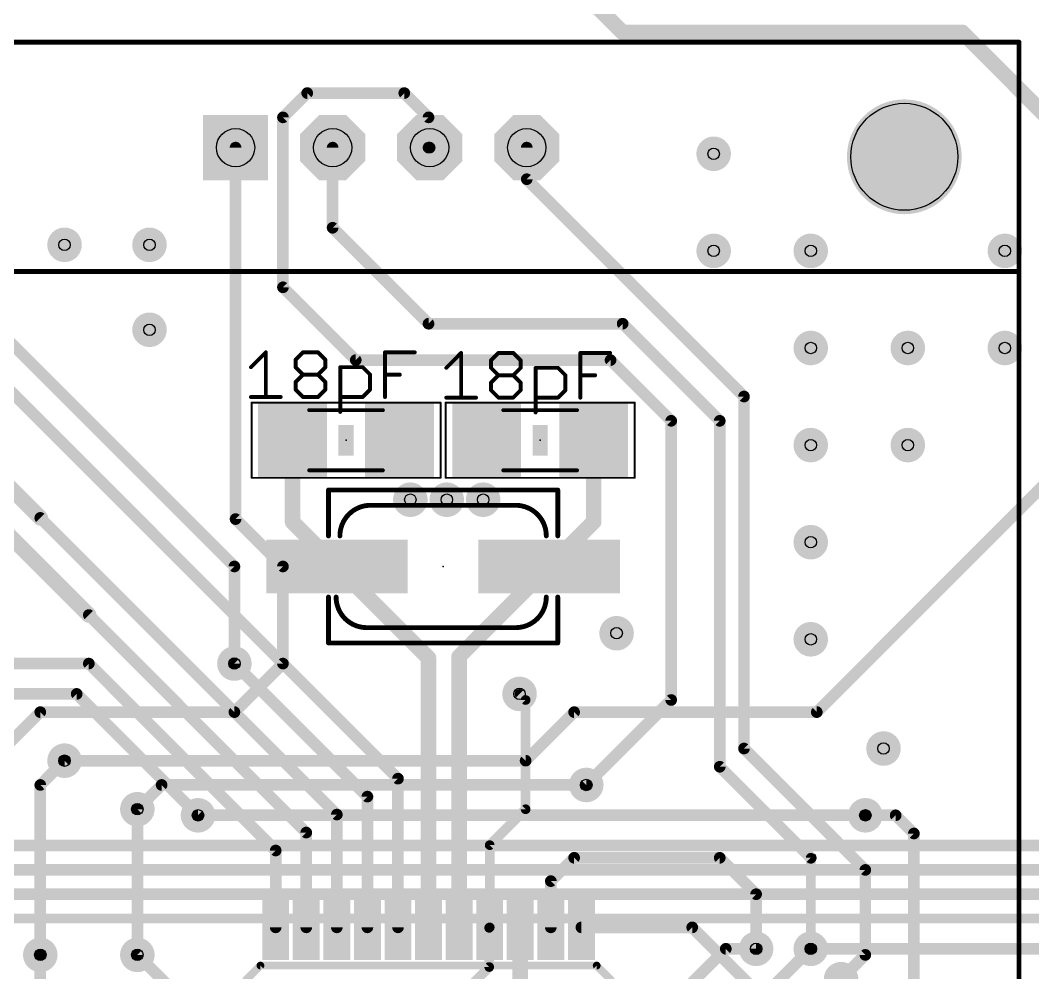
# Model space of a CAD drawing. Extents: x -1 to 156, y 2 to 108.
# Drawn here: x 47.74 to 74.23, y 61.76 to 86.68 of the extents above; entities that cross this region are included whole.
import ezdxf

# ---------------------------------------------------------------- set-up
doc = ezdxf.new("R2010")
doc.units = 0
for name, color, linetype in [('1', 22, 'CONTINUOUS'), ('16', 175, 'CONTINUOUS'), ('17', 82, 'CONTINUOUS'), ('18', 82, 'CONTINUOUS'), ('20', 7, 'CONTINUOUS'), ('21', 253, 'CONTINUOUS'), ('23', 7, 'CONTINUOUS'), ('27', 253, 'CONTINUOUS'), ('29', 253, 'CONTINUOUS'), ('30', 253, 'CONTINUOUS'), ('31', 253, 'CONTINUOUS'), ('35', 253, 'CONTINUOUS'), ('39', 22, 'CONTINUOUS'), ('44', 253, 'CONTINUOUS'), ('51', 253, 'CONTINUOUS')]:
    doc.layers.add(name, color=color, linetype=linetype)

# ---------------------------------------------------------------- blocks, each defined once
blk = doc.blocks.new('RECT')
blk.add_solid([(-0.5, -0.5), (0.5, -0.5), (-0.5, 0.5), (0.5, 0.5)])
blk = doc.blocks.new('SQUAREP')
blk.add_solid([(-0.5, -0.5), (0.5, -0.5), (-0.5, 0.5), (0.5, 0.5)])
blk = doc.blocks.new('OCTAGONP')
at = {"const_width": 0.5}
blk.add_lwpolyline([(-0.25, -0.1036), (-0.25, 0.1036), (-0.1036, 0.25), (0.1036, 0.25), (0.25, 0.1036), (0.25, -0.1036), (0.1036, -0.25), (-0.1036, -0.25), (-0.25, -0.1036), (-0.25, 0.1036)], dxfattribs=at)
blk = doc.blocks.new('ROUNDV')
at = {"const_width": 0.5}
blk.add_lwpolyline([(0, -0.25, 1), (0, 0.25, 1), (0, -0.25)], format="xyb", dxfattribs=at)

msp = doc.modelspace()

# ---------------------------------------------------------------- linework, layer by layer
at = {"layer": '1'}
for points, const_width in [([(63.5, 86.36), (62.23, 87.63)], 0.4064), ([(72.39, 86.36), (63.5, 86.36)], 0.4064), ([(76.352, 82.398), (72.39, 86.36)], 0.4064), ([(55.245, 84.7725), (54.61, 84.1375)], 0.3048), ([(57.785, 84.7725), (55.245, 84.7725)], 0.3048), ([(58.42, 84.1375), (57.785, 84.7725)], 0.3048), ([(48.26, 73.66), (37.465, 84.455)], 0.4064), ([(54.61, 84.1375), (54.61, 79.6925)], 0.3048), ([(58.42, 83.346), (58.42, 84.1375)], 0.3048), ([(55.91, 83.346), (55.91, 81.25)], 0.3048), ([(58.45, 83.346), (58.42, 83.346)], 0.3048), ([(60.99, 83.346), (60.99, 82.52)], 0.3048), ([(60.99, 82.52), (66.675, 76.835)], 0.3048), ([(38.735, 81.915), (49.53, 71.12)], 0.4064), ([(55.91, 81.25), (58.42, 78.74)], 0.3048), ([(56.515, 77.7875), (54.61, 79.6925)], 0.3048), ([(57.62, 66.84), (45.72, 78.74)], 0.3048), ([(58.42, 78.74), (63.5, 78.74)], 0.3048), ([(63.5, 78.74), (66.04, 76.2)], 0.3048), ([(63.1825, 77.7875), (56.515, 77.7875)], 0.3048), ([(64.77, 76.2), (63.1825, 77.7875)], 0.3048), ([(66.675, 76.835), (66.675, 67.6275)], 0.3048), ([(64.77, 68.8975), (64.77, 76.2)], 0.3048), ([(66.04, 76.2), (66.04, 67.1513)], 0.3048), ([(54.861, 75.692), (54.861, 73.555)], 0.4064), ([(62.741, 75.692), (62.741, 73.555)], 0.4064), ([(56.02, 65.9), (48.26, 73.66)], 0.3048), ([(54.861, 73.555), (56.026, 72.39)], 0.4064), ([(62.741, 73.555), (61.576, 72.39)], 0.4064), ([(58.42, 69.996), (56.026, 72.39)], 0.4064), ([(59.22, 70.034), (61.576, 72.39)], 0.4064), ([(55.22, 65.43), (49.53, 71.12)], 0.3048), ([(59.22, 62.95), (59.22, 70.034)], 0.4064), ([(49.53, 69.85), (43.18, 69.85)], 0.3048), ([(54.42, 64.96), (49.53, 69.85)], 0.3048), ([(56.82, 66.37), (53.34, 69.85)], 0.3048), ([(58.42, 62.95), (58.42, 69.996)], 0.4064), ([(49.2125, 69.0563), (43.9738, 69.0563)], 0.3048), ([(52.3875, 65.8813), (49.2125, 69.0563)], 0.3048), ([(60.96, 68.8975), (60.8013, 69.0563)], 0.254), ([(60.96, 66.04), (60.96, 68.8975)], 0.254), ([(62.5475, 66.675), (64.77, 68.8975)], 0.3048), ([(66.675, 67.6275), (69.85, 64.4525)], 0.3048), ([(48.895, 67.31), (48.26, 66.675)], 0.3048), ([(66.04, 67.1513), (68.4213, 64.77)], 0.3048), ([(48.26, 62.23), (48.26, 66.675)], 0.3048), ([(57.62, 62.95), (57.62, 66.84)], 0.3048), ([(56.82, 62.95), (56.82, 66.37)], 0.3048), ([(50.8, 62.23), (50.8, 66.04)], 0.3048), ([(56.02, 62.95), (56.02, 65.9)], 0.3048), ([(60.02, 65.1), (60.96, 66.04)], 0.254), ([(70.6437, 65.8813), (69.85, 65.8813)], 0.3048), ([(71.12, 65.405), (70.6437, 65.8813)], 0.3048), ([(55.22, 62.95), (55.22, 65.43)], 0.3048), ([(71.12, 60.96), (71.12, 65.405)], 0.3048), ([(60.02, 62.95), (60.02, 65.1)], 0.254), ([(54.42, 62.95), (54.42, 64.96)], 0.3048), ([(61.62, 64.16), (62.23, 64.77)], 0.3048), ([(62.23, 64.77), (66.04, 64.77)], 0.3048), ([(66.04, 64.77), (66.9925, 63.8175)], 0.3048), ([(68.4213, 64.77), (68.4213, 62.3888)], 0.254), ([(69.85, 64.4525), (69.85, 62.23)], 0.3048), ([(61.62, 62.95), (61.62, 64.16)], 0.3048), ([(66.9925, 63.8175), (66.9925, 62.3888)], 0.3048), ([(60.02, 62.95), (60.0075, 62.9375)], 0.254), ([(60.0075, 62.9375), (60.0075, 61.9125)], 0.254), ([(60.82, 62.95), (60.82, 57.95)], 0.4064), ([(62.42, 62.95), (65.32, 62.95)], 0.3048), ([(65.32, 62.95), (68.58, 59.69)], 0.3048), ([(69.85, 62.23), (69.215, 61.595)], 0.3048), ([(60.0075, 61.9125), (59.245, 61.15)], 0.254)]:
    msp.add_lwpolyline(points, dxfattribs=dict(at, const_width=const_width))
for points, const_width in [([(63.5, 86.4616, 1), (63.5, 86.2584)], 0.2032), ([(63.4282, 86.2882, 1), (63.5718, 86.4318)], 0.2032), ([(72.4618, 86.4318, 1), (72.3182, 86.2882)], 0.2032), ([(72.39, 86.2584, 1), (72.39, 86.4616)], 0.2032), ([(55.245, 84.8487, 1), (55.245, 84.6963)], 0.1524), ([(55.2989, 84.7186, 1), (55.1911, 84.8264)], 0.1524), ([(57.8389, 84.8264, 1), (57.7311, 84.7186)], 0.1524), ([(57.785, 84.6963, 1), (57.785, 84.8487)], 0.1524), ([(54.6862, 84.1375, 1), (54.5338, 84.1375)], 0.1524), ([(54.5561, 84.1914, 1), (54.6639, 84.0836)], 0.1524), ([(58.4962, 84.1375, 1), (58.3438, 84.1375)], 0.1524), ([(58.3661, 84.0836, 1), (58.4739, 84.1914)], 0.1524), ([(55.9862, 83.346, 1), (55.8338, 83.346)], 0.1524), ([(58.42, 83.4222, 1), (58.42, 83.2698)], 0.1524), ([(58.45, 83.2698, 1), (58.45, 83.4222)], 0.1524), ([(61.0662, 83.346, 1), (60.9138, 83.346)], 0.1524), ([(58.3438, 83.346, 1), (58.4962, 83.346)], 0.1524), ([(61.0439, 82.5739, 1), (60.9361, 82.4661)], 0.1524), ([(60.9138, 82.52, 1), (61.0662, 82.52)], 0.1524), ([(55.9639, 81.3039, 1), (55.8561, 81.1961)], 0.1524), ([(55.8338, 81.25, 1), (55.9862, 81.25)], 0.1524), ([(54.6639, 79.7464, 1), (54.5561, 79.6386)], 0.1524), ([(54.5338, 79.6925, 1), (54.6862, 79.6925)], 0.1524), ([(58.42, 78.8162, 1), (58.42, 78.6638)], 0.1524), ([(58.3661, 78.6861, 1), (58.4739, 78.7939)], 0.1524), ([(63.5539, 78.7939, 1), (63.4461, 78.6861)], 0.1524), ([(63.5, 78.6638, 1), (63.5, 78.8162)], 0.1524), ([(56.515, 77.8637, 1), (56.515, 77.7113)], 0.1524), ([(56.4611, 77.7336, 1), (56.5689, 77.8414)], 0.1524), ([(63.2364, 77.8414, 1), (63.1286, 77.7336)], 0.1524), ([(63.1825, 77.7113, 1), (63.1825, 77.8637)], 0.1524), ([(66.7512, 76.835, 1), (66.5988, 76.835)], 0.1524), ([(66.6211, 76.7811, 1), (66.7289, 76.8889)], 0.1524), ([(64.8462, 76.2, 1), (64.6938, 76.2)], 0.1524), ([(64.7161, 76.1461, 1), (64.8239, 76.2539)], 0.1524), ([(66.1162, 76.2, 1), (65.9638, 76.2)], 0.1524), ([(65.9861, 76.1461, 1), (66.0939, 76.2539)], 0.1524), ([(54.9626, 75.692, 1), (54.7594, 75.692)], 0.2032), ([(62.8426, 75.692, 1), (62.6394, 75.692)], 0.2032), ([(48.1882, 73.5882, 1), (48.3318, 73.7318)], 0.2032), ([(48.3139, 73.7139, 1), (48.2061, 73.6061)], 0.1524), ([(54.9328, 73.6268, 1), (54.7892, 73.4832)], 0.2032), ([(62.8128, 73.4832, 1), (62.6692, 73.6268)], 0.2032), ([(54.7594, 73.555, 1), (54.9626, 73.555)], 0.2032), ([(62.6394, 73.555, 1), (62.8426, 73.555)], 0.2032), ([(56.0978, 72.4618, 1), (55.9542, 72.3182)], 0.2032), ([(55.9542, 72.3182, 1), (56.0978, 72.4618)], 0.2032), ([(61.5042, 72.4618, 1), (61.6478, 72.3182)], 0.2032), ([(61.6478, 72.3182, 1), (61.5042, 72.4618)], 0.2032), ([(49.4582, 71.0482, 1), (49.6018, 71.1918)], 0.2032), ([(49.5839, 71.1739, 1), (49.4761, 71.0661)], 0.1524), ([(59.3216, 70.034, 1), (59.1184, 70.034)], 0.2032), ([(49.5839, 69.9039, 1), (49.4761, 69.7961)], 0.1524), ([(49.53, 69.7738, 1), (49.53, 69.9262)], 0.1524), ([(53.3939, 69.9039, 1), (53.2861, 69.7961)], 0.1524), ([(58.5216, 69.996, 1), (58.3184, 69.996)], 0.2032), ([(58.3482, 69.9242, 1), (58.4918, 70.0678)], 0.2032), ([(59.1482, 70.1058, 1), (59.2918, 69.9622)], 0.2032), ([(49.2664, 69.1101, 1), (49.1586, 69.0024)], 0.1524), ([(49.2125, 68.9801, 1), (49.2125, 69.1325)], 0.1524), ([(60.8462, 69.1012, 1), (60.7563, 69.0113)], 0.127), ([(61.0235, 68.8975, 1), (60.8965, 68.8975)], 0.127), ([(60.9151, 68.8526, 1), (61.0049, 68.9424)], 0.127), ([(64.6938, 68.8975, 1), (64.8462, 68.8975)], 0.1524), ([(64.8239, 68.8436, 1), (64.7161, 68.9514)], 0.1524), ([(66.7289, 67.6814, 1), (66.6211, 67.5736)], 0.1524), ([(66.5988, 67.6275, 1), (66.7512, 67.6275)], 0.1524), ([(48.9489, 67.2561, 1), (48.8411, 67.3639)], 0.1524), ([(66.0939, 67.2051, 1), (65.9861, 67.0974)], 0.1524), ([(65.9638, 67.1513, 1), (66.1162, 67.1513)], 0.1524), ([(48.3362, 66.675, 1), (48.1838, 66.675)], 0.1524), ([(48.2061, 66.7289, 1), (48.3139, 66.6211)], 0.1524), ([(57.6962, 66.84, 1), (57.5438, 66.84)], 0.1524), ([(57.5661, 66.7861, 1), (57.6739, 66.8939)], 0.1524), ([(62.4936, 66.7289, 1), (62.6014, 66.6211)], 0.1524), ([(56.8962, 66.37, 1), (56.7438, 66.37)], 0.1524), ([(56.7661, 66.3161, 1), (56.8739, 66.4239)], 0.1524), ([(50.8762, 66.04, 1), (50.7238, 66.04)], 0.1524), ([(52.3336, 65.8274, 1), (52.4414, 65.9351)], 0.1524), ([(56.0962, 65.9, 1), (55.9438, 65.9)], 0.1524), ([(55.9661, 65.8461, 1), (56.0739, 65.9539)], 0.1524), ([(60.8965, 66.04, 1), (61.0235, 66.04)], 0.127), ([(61.0049, 65.9951, 1), (60.9151, 66.0849)], 0.127), ([(69.85, 65.9575, 1), (69.85, 65.8051)], 0.1524), ([(70.6976, 65.9351, 1), (70.5899, 65.8274)], 0.1524), ([(70.6437, 65.8051, 1), (70.6437, 65.9575)], 0.1524), ([(55.2962, 65.43, 1), (55.1438, 65.43)], 0.1524), ([(55.1661, 65.3761, 1), (55.2739, 65.4839)], 0.1524), ([(71.1962, 65.405, 1), (71.0438, 65.405)], 0.1524), ([(71.0661, 65.3511, 1), (71.1739, 65.4589)], 0.1524), ([(60.0835, 65.1, 1), (59.9565, 65.1)], 0.127), ([(59.9751, 65.1449, 1), (60.0649, 65.0551)], 0.127), ([(54.4962, 64.96, 1), (54.3438, 64.96)], 0.1524), ([(54.3661, 64.9061, 1), (54.4739, 65.0139)], 0.1524), ([(62.23, 64.8462, 1), (62.23, 64.6938)], 0.1524), ([(62.2839, 64.7161, 1), (62.1761, 64.8239)], 0.1524), ([(66.0939, 64.8239, 1), (65.9861, 64.7161)], 0.1524), ([(66.04, 64.6938, 1), (66.04, 64.8462)], 0.1524), ([(68.3674, 64.7161, 1), (68.4751, 64.8239)], 0.1524), ([(68.4848, 64.77, 1), (68.3577, 64.77)], 0.127), ([(69.9262, 64.4525, 1), (69.7738, 64.4525)], 0.1524), ([(69.7961, 64.3986, 1), (69.9039, 64.5064)], 0.1524), ([(61.6962, 64.16, 1), (61.5438, 64.16)], 0.1524), ([(61.5661, 64.2139, 1), (61.6739, 64.1061)], 0.1524), ([(67.0687, 63.8175, 1), (66.9163, 63.8175)], 0.1524), ([(66.9386, 63.7636, 1), (67.0464, 63.8714)], 0.1524), ([(60.071, 62.9375, 1), (59.944, 62.9375)], 0.127), ([(60.0649, 62.9051, 1), (59.9751, 62.9949)], 0.127), ([(60.9216, 62.95, 1), (60.7184, 62.95)], 0.2032), ([(62.42, 63.0262, 1), (62.42, 62.8738)], 0.1524), ([(65.3739, 63.0039, 1), (65.2661, 62.8961)], 0.1524), ([(65.32, 62.8738, 1), (65.32, 63.0262)], 0.1524), ([(54.3438, 62.95, 1), (54.4962, 62.95)], 0.1524), ([(55.1438, 62.95, 1), (55.2962, 62.95)], 0.1524), ([(55.9438, 62.95, 1), (56.0962, 62.95)], 0.1524), ([(56.7438, 62.95, 1), (56.8962, 62.95)], 0.1524), ([(57.5438, 62.95, 1), (57.6962, 62.95)], 0.1524), ([(58.3184, 62.95, 1), (58.5216, 62.95)], 0.2032), ([(59.1184, 62.95, 1), (59.3216, 62.95)], 0.2032), ([(59.9626, 62.9824, 1), (60.0524, 62.8926)], 0.127), ([(59.9565, 62.95, 1), (60.0835, 62.95)], 0.127), ([(61.5438, 62.95, 1), (61.6962, 62.95)], 0.1524), ([(48.1838, 62.23, 1), (48.3362, 62.23)], 0.1524), ([(50.7238, 62.23, 1), (50.8762, 62.23)], 0.1524), ([(66.9163, 62.3888, 1), (67.0687, 62.3888)], 0.1524), ([(68.3577, 62.3888, 1), (68.4848, 62.3888)], 0.127), ([(69.7738, 62.23, 1), (69.9262, 62.23)], 0.1524), ([(69.9039, 62.1761, 1), (69.7961, 62.2839)], 0.1524), ([(60.0524, 61.8676, 1), (59.9626, 61.9574)], 0.127), ([(59.944, 61.9125, 1), (60.071, 61.9125)], 0.127)]:
    msp.add_lwpolyline(points, format="xyb", dxfattribs=dict(at, const_width=const_width))
at = {"layer": '16'}
for points, const_width in [([(53.37, 83.346), (53.37, 73.63)], 0.3048), ([(53.34, 72.39), (46.99, 78.74)], 0.3048), ([(76.2, 76.2), (68.58, 68.58)], 0.3048), ([(53.37, 73.63), (54.61, 72.39)], 0.3048), ([(53.34, 69.85), (53.34, 72.39)], 0.3048), ([(54.61, 72.39), (54.61, 69.85)], 0.3048), ([(54.61, 69.85), (53.34, 68.58)], 0.3048), ([(48.26, 68.58), (46.99, 67.31)], 0.3048), ([(53.34, 68.58), (48.26, 68.58)], 0.3048), ([(62.23, 68.58), (60.96, 67.31)], 0.3048), ([(68.58, 68.58), (62.23, 68.58)], 0.3048), ([(60.96, 67.31), (48.895, 67.31)], 0.3048), ([(50.8, 66.04), (51.435, 66.675)], 0.3048), ([(51.435, 66.675), (62.5475, 66.675)], 0.3048), ([(69.85, 65.8813), (52.3875, 65.8813)], 0.3048), ([(79.6925, 65.0875), (42.545, 65.0875)], 0.3048), ([(79.375, 64.4525), (42.2275, 64.4525)], 0.3048), ([(79.0575, 63.8175), (41.5925, 63.8175)], 0.3048), ([(78.74, 63.1825), (41.275, 63.1825)], 0.254), ([(66.1988, 62.3888), (64.77, 60.96)], 0.3048), ([(66.9925, 62.3888), (66.1988, 62.3888)], 0.3048), ([(68.4213, 62.3888), (66.3575, 60.325)], 0.3048), ([(78.5812, 62.3888), (68.4213, 62.3888)], 0.3048), ([(48.26, 59.69), (48.26, 62.23)], 0.3048), ([(51.88, 61.15), (50.8, 62.23)], 0.3048)]:
    msp.add_lwpolyline(points, dxfattribs=dict(at, const_width=const_width))
at = {"layer": '16', "const_width": 0.1524}
for points in [[(53.4462, 83.346, 1), (53.2938, 83.346)], [(53.4239, 73.6839, 1), (53.3161, 73.5761)], [(53.2938, 73.63, 1), (53.4462, 73.63)], [(53.4162, 72.39, 1), (53.2638, 72.39)], [(53.2861, 72.3361, 1), (53.3939, 72.4439)], [(54.6862, 72.39, 1), (54.5338, 72.39)], [(54.5561, 72.3361, 1), (54.6639, 72.4439)], [(54.6639, 69.7961, 1), (54.5561, 69.9039)], [(53.2638, 69.85, 1), (53.4162, 69.85)], [(54.5338, 69.85, 1), (54.6862, 69.85)], [(48.26, 68.6562, 1), (48.26, 68.5038)], [(48.3139, 68.5261, 1), (48.2061, 68.6339)], [(53.2861, 68.6339, 1), (53.3939, 68.5261)], [(53.34, 68.5038, 1), (53.34, 68.6562)], [(62.23, 68.6562, 1), (62.23, 68.5038)], [(62.2839, 68.5261, 1), (62.1761, 68.6339)], [(68.5261, 68.6339, 1), (68.6339, 68.5261)], [(68.58, 68.5038, 1), (68.58, 68.6562)], [(48.895, 67.3862, 1), (48.895, 67.2338)], [(60.9061, 67.3639, 1), (61.0139, 67.2561)], [(60.96, 67.2338, 1), (60.96, 67.3862)], [(51.435, 66.7512, 1), (51.435, 66.5988)], [(51.4889, 66.6211, 1), (51.3811, 66.7289)], [(62.5475, 66.5988, 1), (62.5475, 66.7512)], [(50.7461, 66.0939, 1), (50.8539, 65.9861)], [(52.3875, 65.9575, 1), (52.3875, 65.8051)], [(69.85, 65.8051, 1), (69.85, 65.9575)], [(66.1988, 62.465, 1), (66.1988, 62.3126)], [(66.2526, 62.3349, 1), (66.1449, 62.4426)], [(66.9925, 62.3126, 1), (66.9925, 62.465)], [(68.4213, 62.465, 1), (68.4213, 62.3126)], [(68.4751, 62.3349, 1), (68.3674, 62.4426)], [(48.3362, 62.23, 1), (48.1838, 62.23)], [(50.8539, 62.2839, 1), (50.7461, 62.1761)]]:
    msp.add_lwpolyline(points, format="xyb", dxfattribs=at)
at = {"layer": '20'}
msp.add_circle((70.87, 83.106), 1.4, dxfattribs=at)
at = {"layer": '21'}
for points, const_width in [([(73.87, 86.106), (39.37, 86.106)], 0.127), ([(73.87, 80.106), (73.87, 86.106)], 0.127), ([(39.37, 80.106), (73.87, 80.106)], 0.127), ([(73.87, 80.106), (73.87, 34.106)], 0.127), ([(55.801, 73.19), (55.801, 74.39)], 0.127), ([(55.801, 74.39), (61.801, 74.39)], 0.127), ([(61.801, 74.39), (61.801, 73.19)], 0.127), ([(56.901, 73.99), (60.701, 73.99)], 0.127), ([(55.801, 70.39), (55.801, 71.59)], 0.127), ([(61.801, 71.59), (61.801, 70.39)], 0.127), ([(60.701, 70.79), (56.801, 70.79)], 0.127), ([(61.801, 70.39), (55.801, 70.39)], 0.127), ([(53.62, 61.55), (54.02, 61.95)], 0.2032), ([(54.02, 61.95), (62.82, 61.95)], 0.2032), ([(62.82, 61.95), (63.22, 61.55)], 0.2032)]:
    msp.add_lwpolyline(points, dxfattribs=dict(at, const_width=const_width))
for points, const_width in [([(73.9018, 86.106, 1), (73.8383, 86.106)], 0.0635), ([(73.87, 86.0743, 1), (73.87, 86.1378)], 0.0635), ([(73.9018, 80.106, 1), (73.8383, 80.106)], 0.0635), ([(73.8383, 80.106, 1), (73.9018, 80.106)], 0.0635), ([(73.87, 80.0743, 1), (73.87, 80.1378)], 0.0635), ([(55.8328, 74.39, 1), (55.7692, 74.39)], 0.0635), ([(55.801, 74.4218, 1), (55.801, 74.3582)], 0.0635), ([(61.8328, 74.39, 1), (61.7692, 74.39)], 0.0635), ([(61.801, 74.3582, 1), (61.801, 74.4218)], 0.0635), ([(56.901, 73.99, 0.4142), (56.101, 73.19)], 0.127), ([(56.901, 74.0218, 1), (56.901, 73.9583)], 0.0635), ([(56.901, 73.9583, 1), (56.901, 74.0218)], 0.0635), ([(60.701, 74.0218, 1), (60.701, 73.9583)], 0.0635), ([(61.501, 73.19, 0.4142), (60.701, 73.99)], 0.127), ([(60.701, 73.9583, 1), (60.701, 74.0218)], 0.0635), ([(55.7692, 73.19, 1), (55.8328, 73.19)], 0.0635), ([(56.0693, 73.19, 1), (56.1328, 73.19)], 0.0635), ([(61.4693, 73.19, 1), (61.5328, 73.19)], 0.0635), ([(61.7692, 73.19, 1), (61.8328, 73.19)], 0.0635), ([(55.8328, 71.59, 1), (55.7692, 71.59)], 0.0635), ([(56.001, 71.59, 0.4142), (56.801, 70.79)], 0.127), ([(56.0328, 71.59, 1), (55.9693, 71.59)], 0.0635), ([(60.701, 70.79, 0.4142), (61.501, 71.59)], 0.127), ([(61.5328, 71.59, 1), (61.4693, 71.59)], 0.0635), ([(61.8328, 71.59, 1), (61.7692, 71.59)], 0.0635), ([(56.801, 70.8218, 1), (56.801, 70.7583)], 0.0635), ([(56.801, 70.7583, 1), (56.801, 70.8218)], 0.0635), ([(60.701, 70.8218, 1), (60.701, 70.7583)], 0.0635), ([(60.701, 70.7583, 1), (60.701, 70.8218)], 0.0635), ([(55.801, 70.4218, 1), (55.801, 70.3582)], 0.0635), ([(55.7692, 70.39, 1), (55.8328, 70.39)], 0.0635), ([(61.7692, 70.39, 1), (61.8328, 70.39)], 0.0635), ([(61.801, 70.3582, 1), (61.801, 70.4218)], 0.0635), ([(54.02, 62.0008, 1), (54.02, 61.8992)], 0.1016), ([(54.0559, 61.9141, 1), (53.9841, 61.9859)], 0.1016), ([(62.8559, 61.9859, 1), (62.7841, 61.9141)], 0.1016), ([(62.82, 61.8992, 1), (62.82, 62.0008)], 0.1016)]:
    msp.add_lwpolyline(points, format="xyb", dxfattribs=dict(at, const_width=const_width))
at = {"layer": '23'}
for p in [(56.261, 75.692), (61.341, 75.692), (58.801, 72.39)]:
    msp.add_point(p, dxfattribs=at)
at = {"layer": '27', "const_width": 0.1016}
for points in [[(53.7718, 77.6019), (54.1616, 77.9917)], [(54.1616, 77.9917), (54.1616, 76.8223)], [(54.9412, 77.7968), (55.1361, 77.9917)], [(55.1361, 77.9917), (55.5259, 77.9917)], [(55.5259, 77.9917), (55.7208, 77.7968)], [(57.28, 76.8223), (57.28, 77.9917)], [(57.28, 77.9917), (58.0596, 77.9917)], [(58.8835, 77.586), (59.2733, 77.9758)], [(59.2733, 77.9758), (59.2733, 76.8064)], [(60.0529, 77.7809), (60.2478, 77.9758)], [(60.2478, 77.9758), (60.6376, 77.9758)], [(60.6376, 77.9758), (60.8325, 77.7809)], [(62.3917, 76.8064), (62.3917, 77.9758)], [(62.3917, 77.9758), (63.1713, 77.9758)], [(54.9412, 77.6019), (54.9412, 77.7968)], [(55.1361, 77.407), (54.9412, 77.6019)], [(55.7208, 77.6019), (55.5259, 77.407)], [(55.7208, 77.7968), (55.7208, 77.6019)], [(56.1106, 76.4325), (56.1106, 77.6019)], [(56.1106, 77.6019), (56.6953, 77.6019)], [(56.6953, 77.6019), (56.8902, 77.407)], [(60.0529, 77.586), (60.0529, 77.7809)], [(60.2478, 77.3911), (60.0529, 77.586)], [(60.8325, 77.586), (60.6376, 77.3911)], [(60.8325, 77.7809), (60.8325, 77.586)], [(61.2223, 76.4166), (61.2223, 77.586)], [(61.2223, 77.586), (61.807, 77.586)], [(61.807, 77.586), (62.0019, 77.3911)], [(54.9412, 77.2121), (55.1361, 77.407)], [(55.1361, 77.407), (55.5259, 77.407)], [(55.5259, 77.407), (55.7208, 77.2121)], [(56.8902, 77.407), (56.8902, 77.0172)], [(57.28, 77.407), (57.6698, 77.407)], [(60.0529, 77.1962), (60.2478, 77.3911)], [(60.2478, 77.3911), (60.6376, 77.3911)], [(60.6376, 77.3911), (60.8325, 77.1962)], [(62.0019, 77.3911), (62.0019, 77.0013)], [(62.3917, 77.3911), (62.7815, 77.3911)], [(54.9412, 77.0172), (54.9412, 77.2121)], [(55.7208, 77.2121), (55.7208, 77.0172)], [(60.0529, 77.0013), (60.0529, 77.1962)], [(60.8325, 77.1962), (60.8325, 77.0013)], [(53.7718, 76.8223), (54.5514, 76.8223)], [(55.1361, 76.8223), (54.9412, 77.0172)], [(55.5259, 76.8223), (55.1361, 76.8223)], [(55.7208, 77.0172), (55.5259, 76.8223)], [(56.6953, 76.8223), (56.1106, 76.8223)], [(56.8902, 77.0172), (56.6953, 76.8223)], [(58.8835, 76.8064), (59.6631, 76.8064)], [(60.2478, 76.8064), (60.0529, 77.0013)], [(60.6376, 76.8064), (60.2478, 76.8064)], [(60.8325, 77.0013), (60.6376, 76.8064)], [(61.807, 76.8064), (61.2223, 76.8064)], [(62.0019, 77.0013), (61.807, 76.8064)]]:
    msp.add_lwpolyline(points, dxfattribs=at)
at = {"layer": '27', "const_width": 0.0508}
for points in [[(54.187, 77.9917, 1), (54.1362, 77.9917)], [(54.1796, 77.9737, 1), (54.1436, 78.0097)], [(55.1361, 78.0171, 1), (55.1361, 77.9663)], [(55.1541, 77.9737, 1), (55.1181, 78.0097)], [(55.5439, 78.0097, 1), (55.5079, 77.9737)], [(55.5259, 77.9663, 1), (55.5259, 78.0171)], [(57.3054, 77.9917, 1), (57.2546, 77.9917)], [(57.28, 78.0171, 1), (57.28, 77.9663)], [(58.0596, 77.9663, 1), (58.0596, 78.0171)], [(59.2987, 77.9758, 1), (59.2479, 77.9758)], [(59.2913, 77.9579, 1), (59.2554, 77.9938)], [(60.2478, 78.0012, 1), (60.2478, 77.9504)], [(60.2658, 77.9579, 1), (60.2299, 77.9938)], [(60.6556, 77.9938, 1), (60.6197, 77.9579)], [(60.6376, 77.9504, 1), (60.6376, 78.0012)], [(62.4171, 77.9758, 1), (62.3663, 77.9758)], [(62.3917, 78.0012, 1), (62.3917, 77.9504)], [(63.1713, 77.9504, 1), (63.1713, 78.0012)], [(53.7538, 77.6199, 1), (53.7898, 77.5839)], [(54.9232, 77.8148, 1), (54.9592, 77.7788)], [(54.9592, 77.6199, 1), (54.9232, 77.5839)], [(54.9666, 77.7968, 1), (54.9158, 77.7968)], [(55.7462, 77.7968, 1), (55.6954, 77.7968)], [(55.7028, 77.7788, 1), (55.7388, 77.8148)], [(55.7388, 77.5839, 1), (55.7028, 77.6199)], [(56.136, 77.6019, 1), (56.0852, 77.6019)], [(56.1106, 77.6273, 1), (56.1106, 77.5765)], [(56.7133, 77.6199, 1), (56.6773, 77.5839)], [(56.6953, 77.5765, 1), (56.6953, 77.6273)], [(60.0783, 77.7809, 1), (60.0275, 77.7809)], [(60.035, 77.7989, 1), (60.0709, 77.763)], [(60.0709, 77.604, 1), (60.035, 77.5681)], [(60.8579, 77.7809, 1), (60.8071, 77.7809)], [(60.8146, 77.763, 1), (60.8505, 77.7989)], [(60.8505, 77.5681, 1), (60.8146, 77.604)], [(61.2477, 77.586, 1), (61.1969, 77.586)], [(61.2223, 77.6114, 1), (61.2223, 77.5606)], [(61.825, 77.604, 1), (61.7891, 77.5681)], [(61.807, 77.5606, 1), (61.807, 77.6114)], [(54.9158, 77.6019, 1), (54.9666, 77.6019)], [(55.1361, 77.4324, 1), (55.1361, 77.3816)], [(55.1541, 77.389, 1), (55.1181, 77.425)], [(55.1181, 77.389, 1), (55.1541, 77.425)], [(55.5439, 77.425, 1), (55.5079, 77.389)], [(55.5079, 77.425, 1), (55.5439, 77.389)], [(55.5259, 77.3816, 1), (55.5259, 77.4324)], [(55.6954, 77.6019, 1), (55.7462, 77.6019)], [(56.9156, 77.407, 1), (56.8648, 77.407)], [(56.8722, 77.389, 1), (56.9082, 77.425)], [(57.28, 77.4324, 1), (57.28, 77.3816)], [(57.6698, 77.3816, 1), (57.6698, 77.4324)], [(58.8656, 77.604, 1), (58.9015, 77.5681)], [(60.0275, 77.586, 1), (60.0783, 77.586)], [(60.2478, 77.4165, 1), (60.2478, 77.3657)], [(60.2658, 77.3732, 1), (60.2299, 77.4091)], [(60.2299, 77.3732, 1), (60.2658, 77.4091)], [(60.6556, 77.4091, 1), (60.6197, 77.3732)], [(60.6197, 77.4091, 1), (60.6556, 77.3732)], [(60.6376, 77.3657, 1), (60.6376, 77.4165)], [(60.8071, 77.586, 1), (60.8579, 77.586)], [(62.0273, 77.3911, 1), (61.9765, 77.3911)], [(61.984, 77.3732, 1), (62.0199, 77.4091)], [(62.3917, 77.4165, 1), (62.3917, 77.3657)], [(62.7815, 77.3657, 1), (62.7815, 77.4165)], [(54.9232, 77.2301, 1), (54.9592, 77.1941)], [(54.9666, 77.2121, 1), (54.9158, 77.2121)], [(55.7462, 77.2121, 1), (55.6954, 77.2121)], [(55.7028, 77.1941, 1), (55.7388, 77.2301)], [(60.0783, 77.1962, 1), (60.0275, 77.1962)], [(60.035, 77.2142, 1), (60.0709, 77.1783)], [(60.8579, 77.1962, 1), (60.8071, 77.1962)], [(60.8146, 77.1783, 1), (60.8505, 77.2142)], [(53.7718, 76.8477, 1), (53.7718, 76.7969)], [(54.1362, 76.8223, 1), (54.187, 76.8223)], [(54.5514, 76.7969, 1), (54.5514, 76.8477)], [(54.9592, 77.0352, 1), (54.9232, 76.9992)], [(54.9158, 77.0172, 1), (54.9666, 77.0172)], [(55.1361, 76.8477, 1), (55.1361, 76.7969)], [(55.1181, 76.8043, 1), (55.1541, 76.8403)], [(55.5079, 76.8403, 1), (55.5439, 76.8043)], [(55.5259, 76.7969, 1), (55.5259, 76.8477)], [(55.6954, 77.0172, 1), (55.7462, 77.0172)], [(55.7388, 76.9992, 1), (55.7028, 77.0352)], [(56.1106, 76.8477, 1), (56.1106, 76.7969)], [(56.6773, 76.8403, 1), (56.7133, 76.8043)], [(56.6953, 76.7969, 1), (56.6953, 76.8477)], [(56.8648, 77.0172, 1), (56.9156, 77.0172)], [(56.9082, 76.9992, 1), (56.8722, 77.0352)], [(57.2546, 76.8223, 1), (57.3054, 76.8223)], [(58.8835, 76.8318, 1), (58.8835, 76.781)], [(59.6631, 76.781, 1), (59.6631, 76.8318)], [(60.0275, 77.0013, 1), (60.0783, 77.0013)], [(60.0709, 77.0193, 1), (60.035, 76.9834)], [(60.2478, 76.8318, 1), (60.2478, 76.781)], [(60.2299, 76.7885, 1), (60.2658, 76.8244)], [(60.6197, 76.8244, 1), (60.6556, 76.7885)], [(60.6376, 76.781, 1), (60.6376, 76.8318)], [(60.8071, 77.0013, 1), (60.8579, 77.0013)], [(60.8505, 76.9834, 1), (60.8146, 77.0193)], [(61.2223, 76.8318, 1), (61.2223, 76.781)], [(61.7891, 76.8244, 1), (61.825, 76.7885)], [(61.807, 76.781, 1), (61.807, 76.8318)], [(61.9765, 77.0013, 1), (62.0273, 77.0013)], [(62.0199, 76.9834, 1), (61.984, 77.0193)], [(59.2479, 76.8064, 1), (59.2987, 76.8064)], [(62.3663, 76.8064, 1), (62.4171, 76.8064)], [(56.0852, 76.4325, 1), (56.136, 76.4325)], [(61.1969, 76.4166, 1), (61.2477, 76.4166)]]:
    msp.add_lwpolyline(points, format="xyb", dxfattribs=at)
at = {"layer": '29', "const_width": 1.5016}
msp.add_lwpolyline([(70.87, 82.3552, 1), (70.87, 83.8568, 1), (70.87, 82.3552)], format="xyb", dxfattribs=at)
at = {"layer": '30', "const_width": 1.5016}
msp.add_lwpolyline([(70.87, 82.3552, 1), (70.87, 83.8568, 1), (70.87, 82.3552)], format="xyb", dxfattribs=at)
at = {"layer": '39', "const_width": 0.0508}
for points in [[(53.788, 76.675), (58.734, 76.675)], [(53.788, 74.709), (53.788, 76.675)], [(58.734, 76.675), (58.734, 74.709)], [(58.868, 76.675), (63.814, 76.675)], [(58.868, 74.709), (58.868, 76.675)], [(63.814, 76.675), (63.814, 74.709)], [(58.734, 74.709), (53.788, 74.709)], [(63.814, 74.709), (58.868, 74.709)]]:
    msp.add_lwpolyline(points, dxfattribs=at)
at = {"layer": '39', "const_width": 0.0254}
for points in [[(53.788, 76.6877, 1), (53.788, 76.6623)], [(53.8007, 76.675, 1), (53.7753, 76.675)], [(58.7467, 76.675, 1), (58.7213, 76.675)], [(58.734, 76.6623, 1), (58.734, 76.6877)], [(58.868, 76.6877, 1), (58.868, 76.6623)], [(58.8807, 76.675, 1), (58.8553, 76.675)], [(63.8267, 76.675, 1), (63.8013, 76.675)], [(63.814, 76.6623, 1), (63.814, 76.6877)], [(53.788, 74.7217, 1), (53.788, 74.6963)], [(53.7753, 74.709, 1), (53.8007, 74.709)], [(58.7213, 74.709, 1), (58.7467, 74.709)], [(58.734, 74.6963, 1), (58.734, 74.7217)], [(58.868, 74.7217, 1), (58.868, 74.6963)], [(58.8553, 74.709, 1), (58.8807, 74.709)], [(63.8013, 74.709, 1), (63.8267, 74.709)], [(63.814, 74.6963, 1), (63.814, 74.7217)]]:
    msp.add_lwpolyline(points, format="xyb", dxfattribs=at)
at = {"layer": '44'}
for centre, radius in [((53.37, 83.346), 0.5), ((55.91, 83.346), 0.5), ((58.45, 83.346), 0.5), ((60.99, 83.346), 0.5), ((65.8813, 83.185), 0.15), ((48.895, 80.8038), 0.15), ((51.1175, 80.8038), 0.15), ((65.8813, 80.645), 0.15), ((68.4213, 80.645), 0.15), ((73.5012, 80.645), 0.15), ((51.1175, 78.5812), 0.15), ((68.4213, 78.105), 0.15), ((70.9613, 78.105), 0.15), ((73.5012, 78.105), 0.15), ((68.4213, 75.565), 0.15), ((70.9613, 75.565), 0.15), ((57.9438, 74.1363), 0.15), ((58.8963, 74.1363), 0.15), ((59.8488, 74.1363), 0.15), ((68.4213, 73.025), 0.15), ((63.3413, 70.6437), 0.15), ((68.4213, 70.485), 0.15), ((53.34, 69.85), 0.15), ((60.8013, 69.0563), 0.15), ((70.3263, 67.6275), 0.15), ((48.895, 67.31), 0.15), ((62.5475, 66.675), 0.15), ((50.8, 66.04), 0.15), ((52.3875, 65.8813), 0.15), ((69.85, 65.8813), 0.15), ((66.9925, 62.3888), 0.15), ((68.4213, 62.3888), 0.15), ((48.26, 62.23), 0.15), ((50.8, 62.23), 0.15)]:
    msp.add_circle(centre, radius, dxfattribs=at)
at = {"layer": '51', "const_width": 0.1016}
for points in [[(55.296, 76.479), (57.226, 76.479)], [(62.306, 76.479), (60.376, 76.479)], [(55.296, 74.905), (57.226, 74.905)], [(62.306, 74.905), (60.376, 74.905)]]:
    msp.add_lwpolyline(points, dxfattribs=at)
at = {"layer": '51', "const_width": 0.0508}
for points in [[(55.296, 76.5044, 1), (55.296, 76.4536)], [(57.226, 76.4536, 1), (57.226, 76.5044)], [(60.376, 76.5044, 1), (60.376, 76.4536)], [(62.306, 76.4536, 1), (62.306, 76.5044)], [(55.296, 74.9304, 1), (55.296, 74.8796)], [(57.226, 74.8796, 1), (57.226, 74.9304)], [(60.376, 74.9304, 1), (60.376, 74.8796)], [(62.306, 74.8796, 1), (62.306, 74.9304)]]:
    msp.add_lwpolyline(points, format="xyb", dxfattribs=at)

# ---------------------------------------------------------------- block references
at = {"layer": '1', "xscale": 1.6, "yscale": 1.8}
for p in [(54.861, 75.692), (57.661, 75.692)]:
    msp.add_blockref('RECT', p, dxfattribs=at)
at = {"layer": '1', "rotation": 180}
for p, xscale, yscale in [((59.941, 75.692), 1.6, 1.8), ((62.741, 75.692), 1.6, 1.8), ((56.026, 72.39), 3.5, 1.2), ((61.576, 72.39), 3.5, 1.2), ((54.42, 62.95), 0.5, 1.5), ((55.22, 62.95), 0.5, 1.5), ((56.02, 62.95), 0.5, 1.5), ((56.82, 62.95), 0.5, 1.5), ((57.62, 62.95), 0.5, 1.5), ((58.42, 62.95), 0.5, 1.5), ((59.22, 62.95), 0.5, 1.5), ((60.02, 62.95), 0.5, 1.5), ((60.82, 62.95), 0.5, 1.5), ((61.62, 62.95), 0.5, 1.5), ((62.42, 62.95), 0.5, 1.5)]:
    msp.add_blockref('RECT', p, dxfattribs=dict(at, xscale=xscale, yscale=yscale))
at = {"layer": '17', "xscale": 1.5, "yscale": 1.5, "rotation": 270}
for name, p in [('SQUAREP', (53.37, 83.346)), ('SQUAREP', (53.37, 83.346)), ('OCTAGONP', (55.91, 83.346)), ('OCTAGONP', (55.91, 83.346)), ('OCTAGONP', (58.45, 83.346)), ('OCTAGONP', (58.45, 83.346)), ('OCTAGONP', (60.99, 83.346)), ('OCTAGONP', (60.99, 83.346))]:
    msp.add_blockref(name, p, dxfattribs=at)
at = {"layer": '18', "xscale": 0.7, "yscale": 0.7}
for p in [(65.8813, 83.185), (65.8813, 83.185), (48.895, 80.8038), (48.895, 80.8038), (51.1175, 80.8038), (51.1175, 80.8038), (65.8813, 80.645), (65.8813, 80.645), (68.4213, 80.645), (68.4213, 80.645), (73.5012, 80.645), (73.5012, 80.645), (51.1175, 78.5812), (51.1175, 78.5812), (68.4213, 78.105), (68.4213, 78.105), (70.9613, 78.105), (70.9613, 78.105), (73.5012, 78.105), (73.5012, 78.105), (68.4213, 75.565), (68.4213, 75.565), (70.9613, 75.565), (70.9613, 75.565), (57.9438, 74.1363), (57.9438, 74.1363), (58.8963, 74.1363), (58.8963, 74.1363), (59.8488, 74.1363), (59.8488, 74.1363), (68.4213, 73.025), (68.4213, 73.025), (63.3413, 70.6437), (63.3413, 70.6437), (68.4213, 70.485), (68.4213, 70.485), (53.34, 69.85), (53.34, 69.85), (60.8013, 69.0563), (60.8013, 69.0563), (70.3263, 67.6275), (70.3263, 67.6275), (48.895, 67.31), (48.895, 67.31), (62.5475, 66.675), (62.5475, 66.675), (50.8, 66.04), (50.8, 66.04), (52.3875, 65.8813), (52.3875, 65.8813), (69.85, 65.8813), (69.85, 65.8813), (48.26, 62.23), (48.26, 62.23), (50.8, 62.23), (50.8, 62.23), (66.9925, 62.3888), (66.9925, 62.3888), (68.4213, 62.3888), (68.4213, 62.3888), (69.215, 61.595), (69.215, 61.595)]:
    msp.add_blockref('ROUNDV', p, dxfattribs=at)
at = {"layer": '29'}
for name, p, xscale, yscale, rotation in [('SQUAREP', (53.37, 83.346), 1.7032, 1.7032, 270), ('OCTAGONP', (55.91, 83.346), 1.7032, 1.7032, 270), ('OCTAGONP', (58.45, 83.346), 1.7032, 1.7032, 270), ('OCTAGONP', (60.99, 83.346), 1.7032, 1.7032, 270), ('RECT', (59.941, 75.692), 1.8032, 2.0032, 180), ('RECT', (62.741, 75.692), 1.8032, 2.0032, 180), ('RECT', (56.026, 72.39), 3.7032, 1.4032, 180), ('RECT', (61.576, 72.39), 3.7032, 1.4032, 180), ('RECT', (54.42, 62.95), 0.7032, 1.7032, 180), ('RECT', (55.22, 62.95), 0.7032, 1.7032, 180), ('RECT', (56.02, 62.95), 0.7032, 1.7032, 180), ('RECT', (56.82, 62.95), 0.7032, 1.7032, 180), ('RECT', (57.62, 62.95), 0.7032, 1.7032, 180), ('RECT', (58.42, 62.95), 0.7032, 1.7032, 180), ('RECT', (59.22, 62.95), 0.7032, 1.7032, 180), ('RECT', (60.02, 62.95), 0.7032, 1.7032, 180), ('RECT', (60.82, 62.95), 0.7032, 1.7032, 180), ('RECT', (61.62, 62.95), 0.7032, 1.7032, 180), ('RECT', (62.42, 62.95), 0.7032, 1.7032, 180)]:
    msp.add_blockref(name, p, dxfattribs=dict(at, xscale=xscale, yscale=yscale, rotation=rotation))
for name, p, xscale, yscale in [('ROUNDV', (65.8813, 83.185), 0.9032, 0.9032), ('ROUNDV', (48.895, 80.8038), 0.9032, 0.9032), ('ROUNDV', (51.1175, 80.8038), 0.9032, 0.9032), ('ROUNDV', (65.8813, 80.645), 0.9032, 0.9032), ('ROUNDV', (68.4213, 80.645), 0.9032, 0.9032), ('ROUNDV', (73.5012, 80.645), 0.9032, 0.9032), ('ROUNDV', (51.1175, 78.5812), 0.9032, 0.9032), ('ROUNDV', (68.4213, 78.105), 0.9032, 0.9032), ('ROUNDV', (70.9613, 78.105), 0.9032, 0.9032), ('ROUNDV', (73.5012, 78.105), 0.9032, 0.9032), ('RECT', (54.861, 75.692), 1.8032, 2.0032), ('RECT', (57.661, 75.692), 1.8032, 2.0032), ('ROUNDV', (68.4213, 75.565), 0.9032, 0.9032), ('ROUNDV', (70.9613, 75.565), 0.9032, 0.9032), ('ROUNDV', (57.9438, 74.1363), 0.9032, 0.9032), ('ROUNDV', (58.8963, 74.1363), 0.9032, 0.9032), ('ROUNDV', (59.8488, 74.1363), 0.9032, 0.9032), ('ROUNDV', (68.4213, 73.025), 0.9032, 0.9032), ('ROUNDV', (63.3413, 70.6437), 0.9032, 0.9032), ('ROUNDV', (68.4213, 70.485), 0.9032, 0.9032), ('ROUNDV', (53.34, 69.85), 0.9032, 0.9032), ('ROUNDV', (60.8013, 69.0563), 0.9032, 0.9032), ('ROUNDV', (70.3263, 67.6275), 0.9032, 0.9032), ('ROUNDV', (48.895, 67.31), 0.9032, 0.9032), ('ROUNDV', (62.5475, 66.675), 0.9032, 0.9032), ('ROUNDV', (50.8, 66.04), 0.9032, 0.9032), ('ROUNDV', (52.3875, 65.8813), 0.9032, 0.9032), ('ROUNDV', (69.85, 65.8813), 0.9032, 0.9032), ('ROUNDV', (66.9925, 62.3888), 0.9032, 0.9032), ('ROUNDV', (68.4213, 62.3888), 0.9032, 0.9032), ('ROUNDV', (48.26, 62.23), 0.9032, 0.9032), ('ROUNDV', (50.8, 62.23), 0.9032, 0.9032), ('ROUNDV', (69.215, 61.595), 0.9032, 0.9032)]:
    msp.add_blockref(name, p, dxfattribs=dict(at, xscale=xscale, yscale=yscale))
at = {"layer": '30', "xscale": 1.7032, "yscale": 1.7032, "rotation": 270}
for name, p in [('SQUAREP', (53.37, 83.346)), ('OCTAGONP', (55.91, 83.346)), ('OCTAGONP', (58.45, 83.346)), ('OCTAGONP', (60.99, 83.346))]:
    msp.add_blockref(name, p, dxfattribs=at)
at = {"layer": '30', "xscale": 0.9032, "yscale": 0.9032}
for p in [(65.8813, 83.185), (48.895, 80.8038), (51.1175, 80.8038), (65.8813, 80.645), (68.4213, 80.645), (73.5012, 80.645), (51.1175, 78.5812), (68.4213, 78.105), (70.9613, 78.105), (73.5012, 78.105), (68.4213, 75.565), (70.9613, 75.565), (57.9438, 74.1363), (58.8963, 74.1363), (59.8488, 74.1363), (68.4213, 73.025), (63.3413, 70.6437), (68.4213, 70.485), (53.34, 69.85), (60.8013, 69.0563), (70.3263, 67.6275), (48.895, 67.31), (62.5475, 66.675), (50.8, 66.04), (52.3875, 65.8813), (69.85, 65.8813), (66.9925, 62.3888), (68.4213, 62.3888), (48.26, 62.23), (50.8, 62.23), (69.215, 61.595)]:
    msp.add_blockref('ROUNDV', p, dxfattribs=at)
at = {"layer": '31', "xscale": 1.5238, "yscale": 1.7238}
for p in [(54.861, 75.692), (57.661, 75.692)]:
    msp.add_blockref('RECT', p, dxfattribs=at)
at = {"layer": '31', "rotation": 180}
for p, xscale, yscale in [((59.941, 75.692), 1.5238, 1.7238), ((62.741, 75.692), 1.5238, 1.7238), ((56.026, 72.39), 3.4238, 1.1238), ((61.576, 72.39), 3.4238, 1.1238), ((54.42, 62.95), 0.4238, 1.4238), ((55.22, 62.95), 0.4238, 1.4238), ((56.02, 62.95), 0.4238, 1.4238), ((56.82, 62.95), 0.4238, 1.4238), ((57.62, 62.95), 0.4238, 1.4238), ((58.42, 62.95), 0.4238, 1.4238), ((59.22, 62.95), 0.4238, 1.4238), ((60.02, 62.95), 0.4238, 1.4238), ((60.82, 62.95), 0.4238, 1.4238), ((61.62, 62.95), 0.4238, 1.4238), ((62.42, 62.95), 0.4238, 1.4238)]:
    msp.add_blockref('RECT', p, dxfattribs=dict(at, xscale=xscale, yscale=yscale))
at = {"layer": '35', "xscale": 0.3998, "yscale": 0.8002}
msp.add_blockref('RECT', (56.261, 75.692), dxfattribs=at)
at = {"layer": '35', "xscale": 0.3998, "yscale": 0.8002, "rotation": 180}
msp.add_blockref('RECT', (61.341, 75.692), dxfattribs=at)
at = {"layer": '51', "xscale": 0.7501, "yscale": 1.7}
for p in [(54.9343, 75.6911), (57.5877, 75.6929)]:
    msp.add_blockref('RECT', p, dxfattribs=at)
at = {"layer": '51', "rotation": 180}
for p, xscale, yscale in [((60.0143, 75.6911), 0.7501, 1.7), ((62.6678, 75.6929), 0.7501, 1.7), ((54.42, 62.6751), 0.3998, 1.1501), ((55.22, 62.6751), 0.4, 1.1501), ((56.0201, 62.6751), 0.4, 1.1501), ((56.82, 62.6751), 0.4001, 1.1501), ((57.6201, 62.6751), 0.4001, 1.1501), ((58.42, 62.6751), 0.3998, 1.1501), ((59.22, 62.6751), 0.4001, 1.1501), ((60.0201, 62.6751), 0.4001, 1.1501), ((60.8199, 62.6751), 0.4, 1.1501), ((61.62, 62.6751), 0.4, 1.1501), ((62.42, 62.6751), 0.3998, 1.1501)]:
    msp.add_blockref('RECT', p, dxfattribs=dict(at, xscale=xscale, yscale=yscale))

doc.saveas('drawing.dxf')
